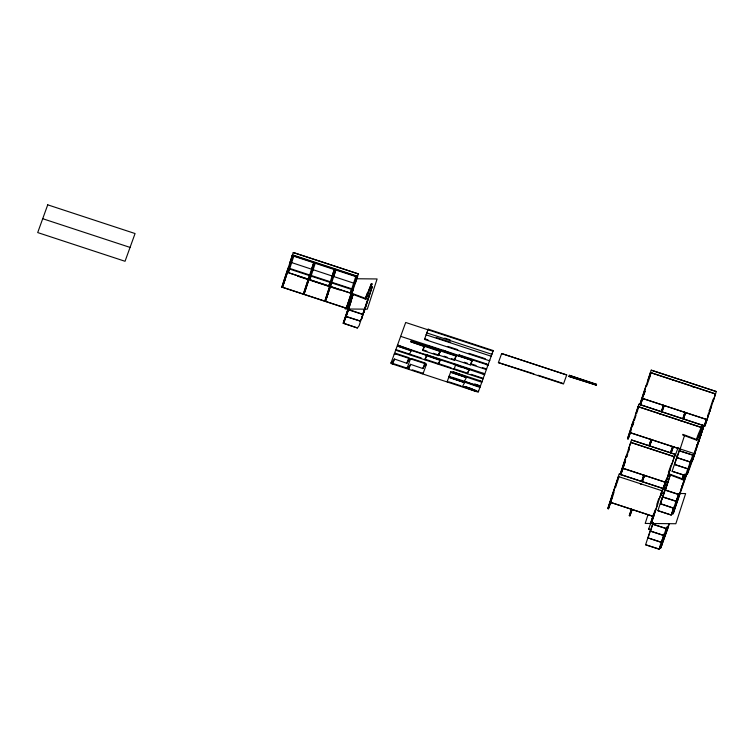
<?xml version="1.0" encoding="UTF-8"?>
<svg xmlns="http://www.w3.org/2000/svg" width="754" height="754" viewBox="0 0 754 754"><rect width="100%" height="100%" fill="white"/><g stroke="black" fill="none" stroke-linecap="round" stroke-linejoin="round"><path stroke-width="1.13" d="M357.584 276.237L357.302 277.076L292.222 255.691L292.514 254.852L357.584 276.237L346.925 308.527L281.845 287.142L286.784 271.902M281.845 287.142L292.514 254.852M290.78 262.298L282.533 287.217L293.023 255.474L293.843 255.983L291.779 262.288L290.884 261.987L292.948 255.691M287.444 272.213L287.726 271.355M288.622 271.647L288.339 272.514L289.253 269.923L288.358 269.621L288.085 270.488L288.98 270.78L289.253 269.923M291.619 262.788L290.639 262.741L291.619 262.788L289.574 269.055L288.773 268.518M309.508 275.615L303.372 294.069L313.853 262.317L311.619 269.14M309.564 277.547L309.837 276.68L310.733 276.972L310.459 277.84L309.564 277.547L304.013 294.277L314.503 262.533L315.323 263.042L313.259 269.338L312.363 269.046L314.427 262.741M310.158 275.823L312.26 269.357M313.099 269.847L312.118 269.8L313.099 269.847L311.053 276.115L310.243 275.578M329.781 283.231L328.867 285.823L329.781 283.231L330.676 283.532M332.146 276.105L333.042 276.398L332.146 276.105L330.092 282.373L330.987 282.665M329.14 284.965L330.035 285.257L324.851 301.129L335.332 269.376L334.286 269.498L332.297 275.596L333.193 275.898L335.257 269.593M331.628 282.891L325.492 301.336L335.982 269.583L333.739 276.416M350.619 292.024L350.337 292.882L351.26 290.29L352.156 290.592L346.322 308.179L356.812 276.435L355.765 276.558M351.26 290.29L350.978 291.157L351.873 291.449M345.568 307.726L345.162 308.97L367.283 309.187L377.104 278.961L356.152 278.754M353.626 283.165L354.521 283.457L353.626 283.165L351.571 289.432L352.467 289.724M346.925 308.527L351.854 293.287M367.16 300.969L359.111 325.719L357.396 327.971L343.183 323.296L353.061 294.446L348.536 309.8L362.325 314.333L364.116 311.873L362.325 314.333M347.867 310.375L343.607 323.438L348.612 309.592M343.183 323.296L353.061 294.446M348.235 309.988L346.152 316.416L359.931 320.95L346.077 316.623M348.508 309.121L351.025 301.411M370.657 287.086L370.902 286.492L372.222 286.925L364.041 312.081M369.554 294.352L361.581 318.895L369.63 294.154M391.986 363.098L392.184 362.486L391.288 362.193L391.09 362.797L391.986 363.098L394.465 359.036L406.849 363.296L409.526 358.631L410.421 358.923M397.858 345.2L411.364 350.271L411.166 350.883L397.556 346.095L397.858 345.2L439.394 359.469M395.313 353.89L395.511 353.277L408.866 357.66L408.668 358.273L395.313 353.89L394.219 354.163L395.511 353.277M393.399 361.081L393.597 360.469L392.655 361.816M392.853 363.456L392.646 364.059L394.465 359.036M404.464 348.584L404.662 347.971M438.376 349.865L440.063 350.742L438.338 355.596L422.513 350.393L424.474 346.614L410.873 341.826L411.175 340.931L437.292 349.507M409.394 354.05L409.196 354.663L411.364 350.271M407.914 361.26L409.526 358.631M407.301 367.566L406.001 368.452L407.103 368.178L410.261 359.432L411.364 359.158L424.719 363.551L424.917 362.938L411.561 358.546L410.223 359.535L409.328 359.243M407.103 368.178L407.339 367.462L408.234 367.754L409.648 365.737L408.037 368.367L407.141 368.075M408.037 368.367L408.234 367.754M411.364 359.158L411.561 358.546M408.894 368.725L408.696 369.337L410.515 364.314L422.9 368.574L425.576 363.909L426.472 364.201L426.274 364.813L425.379 364.521M417.782 344.314L417.98 343.701L411.175 340.931M489.761 360.176L489.563 360.789L424.483 339.404L424.681 338.791L427.989 339.875M426.321 334.239L426.123 334.851L491.203 356.237L491.401 355.634M427.018 332.307L426.821 332.919L491.9 354.305L492.098 353.701M427.952 329.8L428.149 329.187L493.229 350.572L493.031 351.185L405.69 322.476L390.855 363.475L478.196 392.174L493.229 350.572M422.513 350.393L424.672 346.001M438.526 355.049L440.496 351.279L426.887 346.482L427.188 345.586L453.305 354.173M440.157 360.412L438.187 364.191L440.355 359.799L440.157 360.412L426.547 355.624L424.86 354.748L425.058 354.135M426.547 355.624L426.849 354.729L454.059 363.664L469.148 369.941L469.346 369.328L463.606 367.358M423.098 367.961L422.9 368.574L424.917 362.938M423.965 366.529L425.576 363.909M423.145 373.447L423.352 372.844L422.052 373.72L423.145 373.447L426.472 364.201M433.456 358.112L433.663 357.5M438.338 355.596L438.536 354.983M440.063 350.742L439.865 351.355L410.873 341.826M456.509 355.935L442.909 351.147L443.211 350.252L449.026 352.665M449.818 353.635L450.015 353.023L455.755 355.002M454.2 355.143L454.398 354.531L456.085 355.398L455.887 356.011L426.887 346.482M461.043 385.859L449.073 381.929L448.875 382.542L447.188 381.665L447.386 381.062M478.243 386.491L478.441 385.878L480.128 386.755L479.93 387.368L448.922 376.821L448.724 377.424L464.549 382.627L464.747 382.014M450.92 376.83L450.722 377.443L449.035 376.576L449.233 375.963M466.585 376.925L453.079 371.845L480.289 380.789L481.976 381.656L481.778 382.269L450.76 371.722L450.562 372.335L466.387 377.537L464.417 381.307L477.923 386.387L478.224 385.492L474.275 384.069M433.258 353.249L454.351 360.252L454.747 359.102M462.456 367.641L455.548 365.153L453.861 364.276L454.059 363.664M464.69 386.453L476.387 390.591L476.085 391.486L462.579 386.406L464.549 382.627L450.939 377.839L451.137 377.226M466.387 377.537L452.777 372.74L453.079 371.845M454.21 368.781L454.012 369.394L455.85 364.257L483.05 373.192L484.737 374.069L484.539 374.681L455.652 364.87M455.548 365.153L455.85 364.257M482.362 367.575L486.584 368.96L486.387 369.573L470.562 364.371L472.73 359.988L472.532 360.601L458.922 355.803L459.224 354.908L486.424 363.852L488.111 364.719L487.913 365.332L486.226 364.465L486.424 363.852M459.224 354.908L458.922 355.803M457.848 380.327L458.046 379.714M465.831 358.291L466.029 357.679L471.768 359.658M451.382 358.602L470.364 364.917L472.098 360.063L471.9 360.676L470.213 359.799L470.411 359.187M470.364 364.917L470.76 363.767L476.038 365.502M469.271 388.706L469.469 388.103M480.091 381.392L480.289 380.789M482.852 373.805L483.05 373.192M478.601 390.996L478.404 391.609L462.579 386.406M498.394 362.608L501.646 353.56L566.725 374.945L563.474 383.993L498.394 362.608L533.823 373.805M501.646 353.56L566.725 374.945M568.94 376.444L569.317 375.313L596.527 384.257L596.254 385.106L568.94 376.444L596.254 385.106M596.15 385.388L596.527 384.257M631.409 429.516L628.176 438.96L627.535 438.753L632.418 423.644M694.151 453.701L691.965 459.921L692.606 460.138L703.228 427.98L638.148 406.594L627.535 438.753M628.176 438.96L629.92 433.607M632.003 427.169L633.049 423.955L632.408 423.748M632.804 425.218L633.86 421.995M634.312 420.515L636.074 415.115M636.546 413.673L638.638 407.226M644.745 389.535L639.854 404.644L650.476 372.495L715.555 393.88L704.933 426.038L704.293 425.822L706.375 419.394M645.028 390.93L640.504 404.86L642.691 398.64L643.586 398.932M644.086 394.342L645.132 391.109M646.989 385.332L650.966 373.126M613.341 493.785L612.512 494.087L614.161 489.516M611.551 502.861L610.655 502.569L608.469 508.79L607.828 508.582L612.7 493.578M613.963 490.128L616.075 483.653L616.715 483.87M608.469 508.79L612.644 495.934M610.9 501.778L614.152 491.815M615.443 487.8L616.489 484.577M616.942 483.22L618.685 477.848M625.066 459.374L620.174 474.483L630.796 442.334L674.396 456.66L663.774 488.818L663.134 488.601L665.226 482.174M625.349 461.231L620.825 474.7L625.452 460.948M626.744 456.933L627.799 453.71M628.252 452.353L629.298 449.13M651.098 439.375L649.005 445.812L651.192 439.591L650.297 439.29M651.739 439.591L649.656 446.019L651.842 439.799L652.738 440.091M663.426 405.275L661.333 411.703L663.52 405.482L662.625 405.19M664.067 405.492L661.974 411.92L664.161 405.699L665.056 405.991M633.03 509.921L632.135 509.629L629.948 515.849L629.298 515.642L631.39 509.204M629.948 515.849L632.041 509.421M643.746 475.114L641.654 481.542L643.841 475.322L642.945 475.029M644.387 475.322L642.304 481.759L644.491 475.538L645.377 475.831M648.091 514.501L645.188 523.436L675.829 523.738L685.631 493.568L679.957 493.512M672.577 446.434L670.485 452.871L672.672 446.641L671.776 446.349M673.218 446.651L671.135 453.079L673.322 446.858L674.217 447.15M684.905 412.334L682.813 418.762L685 412.542L684.104 412.249M685.546 412.542L683.454 418.979L685.64 412.758L686.536 413.051M618.393 476.556L662.04 490.75L651.428 522.908L650.777 522.692L653.567 514.124M652.069 516.179L652.86 516.763L655.066 510.024M657.054 503.861L658.798 498.488M651.428 522.908L657.761 503.842M663.134 488.601L666.366 479.158M668.364 472.994L670.909 465.18M669.345 524.011L660.4 547.762L658.949 549.166L645.603 544.774L650.476 529.77M663.774 488.818L668.666 473.71L682.785 478.988M663.793 535.067L662.04 540.439L662.936 540.731L661.418 542.343L648.063 537.951L653.011 522.748M666.357 527.96L664.51 533.615L665.405 533.917L663.878 535.519L650.532 531.136L653.313 522.56M673.652 507.772L671.908 513.154L672.804 513.446L671.277 515.048L657.931 510.665L662.804 495.661M660.391 503.842L665.339 488.63L660.391 503.842L673.746 508.234L675.264 506.622L674.368 506.33L676.215 500.665M676.762 499.714L677.658 500.006L676.206 501.41L662.86 497.018L667.733 482.023M665.32 490.204L670.268 474.992L665.32 490.204L678.675 494.586L680.117 493.182M684.415 435.85L679.543 450.854L692.898 455.246L694.415 453.635L686.951 474.304L685.499 475.708L672.144 471.316L677.026 456.311M690.438 461.325L688.591 466.98L689.486 467.282L687.968 468.884L674.613 464.502L679.486 449.497M692.907 454.502L691.06 460.166L691.955 460.458L690.428 462.07L677.083 457.678L680.287 447.829M658.949 549.166L660.476 547.555L659.58 547.263L661.428 541.598M662.04 540.439L664.236 533.709M664.66 534.652L660.824 547.904L668.298 527.235M665.989 530.562L666.687 528.413M666.885 528.629L663.039 540.448L662.144 540.156M671.908 513.154L673.756 507.489M660.824 547.904L667.846 526.386M668.911 523.87L667.695 527.583L666.8 527.291M676.206 501.41L677.733 499.798L676.838 499.506L678.581 494.134M676.838 499.506L678.685 493.851M686.913 473.776L673.152 513.785L674.547 508.064M675.169 506.123L677.337 499.468M675 506.707L672.907 513.163L672.012 512.861M676.046 503.484L677.441 499.186M678.411 496.952L675.084 507.112L674.199 506.82M678.864 495.585L679.627 493.135M673.152 513.785L679.825 493.352M681.154 489.261L682.973 483.682M683.492 482.013L685.235 476.641M685.499 475.708L687.017 474.096L686.121 473.804L687.978 468.149M679.929 493.069L677.837 499.516L676.941 499.223M681.324 488.771L684.472 479.092M686.31 474.125L672.728 513.644M689.222 467.367L687.12 473.814L686.121 473.804M690.438 463.55L691.135 461.401M693.708 454.568L689.41 467.48L688.515 467.188M686.951 474.304L695.791 448.63M699.288 437.886L702.53 427.904L703.077 428.404M694.236 454.125L702.794 427.838L699.26 437.631M697.497 445.03L697.299 445.652L698.949 441.071M692.606 460.138L697.488 445.133L696.837 444.926M698.751 441.693L700.852 435.218L700.212 435.001M707.525 416.378L708.572 413.154M709.165 411.288L713.114 399.177M704.933 426.038L709.825 410.93M290.083 262.232L293.259 252.515L358.339 273.9L355.162 283.627L290.139 262.09M332.297 275.596L334.361 269.301M356.736 276.652L354.672 282.957L353.777 282.656L355.841 276.36M635.773 413.833L638.892 404.257L703.972 425.642L700.786 435.397M713.18 401.119L716.3 391.543L651.22 370.157L648.044 379.875L648.751 379.941M649.383 377.99L650.334 375.068M616.018 483.804L619.194 474.087L662.794 488.413L659.599 498.168M629.072 449.78L628.355 449.752L631.541 439.987L675.141 454.323L671.965 464.04L671.38 463.682M700.843 433.06L701.795 430.138M607.828 508.582L618.44 476.424L618.94 477.056M629.298 515.642L631.484 509.412L630.598 509.12M650.777 522.692L652.86 516.763M704.293 425.822L706.479 419.601L705.584 419.309M286.718 272.137L351.798 293.523M347.038 306.689L353.306 289.329M351.562 299.913L348.056 308.292M365.19 299.065L371.392 283.627L372.014 283.89L370.864 287.086M365.699 299.395L371.392 283.627M357.396 327.971L343.683 323.24M367.471 300.111L372.222 286.925M397.556 346.095L424.86 354.748M406.849 363.296L408.866 357.66M424.483 339.404L428.149 329.187M427.188 345.586L433.013 348.009M426.849 354.729L425.02 359.865L426.651 355.332L453.861 364.276M442.909 351.147L470.213 359.799M454.351 360.252L456.085 355.398M447.188 381.665L448.922 376.821M449.035 376.576L450.76 371.722M569.317 375.313L595.34 384.182M638.148 406.594L639.637 407.235M650.476 372.495L651.965 373.136M630.363 432.739L631.258 433.032M630.796 442.334L631.39 442.673M623.011 468.479L623.907 468.771M659.58 413.786L660.221 414.003M672.549 379.893L673.445 380.195M651.333 449.233L652.229 449.525M641.409 484.125L640.41 484.115M680.165 420.553L681.06 420.845M694.029 386.953L692.379 386.736M682.596 421.354L681.597 421.345M664.425 482.089L665.32 482.381M661.352 490.675L662.04 490.75M674.396 456.66L673.595 456.867M650.815 529.892L648.638 529.082L651.004 522.56M663.143 495.783L660.966 494.973L670.117 469.751M677.365 456.443L675.188 455.633L678.166 447.414M645.603 544.774L659.024 548.959M648.063 537.951L661.418 542.343M650.532 531.136L663.878 535.519M657.931 510.665L671.277 515.048M662.86 497.018L676.281 501.203M672.144 471.316L685.574 475.501M674.613 464.502L687.968 468.884M677.083 457.678L690.428 462.07M679.543 450.854L692.973 455.039M681.927 479.601L683.51 475.218M682.483 479.798L684.557 474.257M696.696 440.449L703.02 424.945L702.398 424.681L698.515 433.701L699.071 434.172M713.963 393.513L714.858 393.805M701.729 428.036L701.899 427.546M659.58 547.263L660.579 547.272M664.51 533.615L665.509 533.625M674.368 506.33L675.367 506.339M688.591 466.98L689.59 466.999M691.06 460.166L692.049 460.176M666.423 528.497L652.992 524.313L666.347 528.705L667.865 527.093M673.746 508.234L660.466 503.634M678.675 494.586L680.626 493.125M681.936 486.905L686.253 474.935M696.149 447.556L703.228 427.98M687.375 474.445L694.849 453.776L629.722 432.532L680.457 449.205M286.577 272.514L288.235 267.943M310.733 276.972L309.819 279.564L310.101 278.707L309.206 278.414M329.762 286.124L330.393 284.39L329.498 284.098M644.547 390.157L646.197 385.577M632.22 424.257L633.869 419.686M624.868 459.997L626.517 455.416M709.618 411.543L711.276 406.971M293.259 252.515L358.339 273.9M291.779 262.288L290.959 261.789M312.363 269.046L313.259 269.338M353.777 282.656L354.748 282.75M346.878 307.151L346.651 307.755L348.829 308.565M365.36 298.348L367.5 292.675L368.141 292.91L365.775 299.187L351.656 293.909L351.882 293.306L366.001 298.593M651.22 370.157L716.3 391.543M638.892 404.257L700.607 424.709M631.541 439.987L675.141 454.323M619.194 474.087L662.794 488.413M675.188 455.633L675.414 455.03M668.666 473.71L668.44 474.304L682.559 479.591L684.528 474.351M660.966 494.973L661.192 494.37M648.638 529.082L648.864 528.479M696.366 439.412L698.496 433.729L699.137 433.965L696.771 440.251L682.662 434.964L682.888 434.361L696.998 439.648M682.144 478.752L683.567 474.963M365.775 299.187L372.014 283.89M438.724 354.446L440.694 350.667M454.549 359.715L456.707 355.322M469.346 369.328L467.188 373.72L469.148 369.941M407.047 362.693L408.121 360.648M409.45 366.35L410.515 364.314M359.856 321.147L361.656 318.697M692.898 455.246L694.34 453.842M666.347 528.705L667.79 527.3L666.894 526.999M660.664 493.314L662.936 493.342M650.429 372.627L715.499 394.012M292.354 255.276L357.453 276.643M370.732 286.878L372.09 287.331M332.373 275.399L333.268 275.691M289.338 268.301L352.203 288.961M288.028 268.556L353.108 289.951M645.999 386.199L646.64 386.416M710.428 407.377L711.069 407.584M709.165 410.817L709.806 411.034M288.923 272.863L349.592 292.806M297.613 276.143L308.64 279.772M310.846 280.488L339.526 289.913M284.399 279.8L285.05 280.017M305.879 286.859L306.529 287.076M327.359 293.919L327.999 294.126M348.838 300.978L349.479 301.185M283.476 282.627L284.117 282.844M304.955 289.687L305.596 289.904M326.425 296.746L327.076 296.963M347.905 303.805L348.555 304.022M641.39 400.412L642.031 400.619M662.87 407.462L663.511 407.678M684.349 414.521L684.99 414.738M705.819 421.58L706.47 421.797M444.672 338.112L450.185 339.922M436.255 337.509L450.59 342.222M281.892 287.01L346.972 308.395M348.188 309.451L362.401 314.126M638.101 406.726L703.18 428.121M538.233 375.247L562.503 383.23M447.848 346.406L457.772 349.668M468.799 353.287L485.35 358.725M42.714 218.707L130.056 247.406M400.676 336.35L488.017 365.049M464.238 362.222L467.405 363.258M444.002 356.18L447.169 357.217M422.711 349.781L426.934 351.166M395.859 349.602L421.288 357.962M424.606 359.055L451.146 367.773M453.352 368.499L467.725 373.221M471.043 374.314L483.21 378.31L483.012 378.923L395.661 350.214M693.444 453.55L694.792 453.917M629.062 434.511L629.713 434.719M650.542 441.571L651.183 441.778M672.021 448.63L672.662 448.837M693.501 455.689L694.142 455.897M475.171 384.163L480.439 385.897L480.241 386.51L452.325 377.302M690.984 460.374L691.88 460.666M690.881 460.656L691.776 460.948M464.888 386.491L472.268 388.913M393.965 363.814L406.199 367.839M412.231 369.818L422.249 373.117M630.749 442.466L674.349 456.792M688.411 467.471L689.307 467.772M626.32 456.038L626.96 456.255M669.269 470.157L669.92 470.364M625.057 459.478L625.697 459.695M621.711 470.242L622.352 470.458M643.19 477.301L643.831 477.518M664.67 484.36L665.311 484.577M665.396 489.996L678.751 494.388M676.658 499.996L677.554 500.288M674.293 506.537L675.188 506.829M656.923 504.247L657.563 504.464M609.355 504.341L610.005 504.549M630.834 511.401L631.475 511.608M652.314 518.46L652.955 518.667M664.434 533.823L665.33 534.115M664.331 534.105L665.226 534.398M661.965 540.646L662.86 540.938M661.861 540.929L662.757 541.221M433.993 348.357L439.733 350.337M417.98 343.701L421.806 345.021M459.12 355.191L465.048 357.33M367.5 292.675L368.131 292.91M47.728 204.834L37.7 232.571L125.041 261.28L135.07 233.542L47.728 204.834M642.097 398.291L707.167 419.676L642.097 398.291M610.061 502.221L653.661 516.547L610.061 502.221M622.418 468.13L666.018 482.456L622.418 468.13"/></g></svg>
